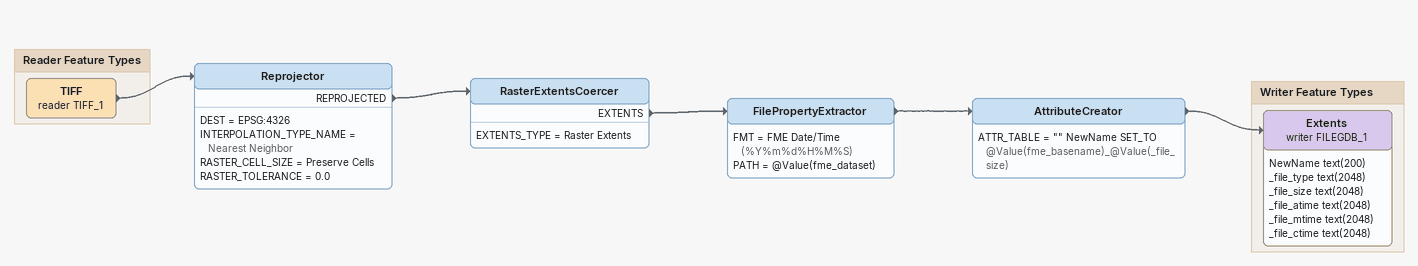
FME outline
Reprojector
    DEST = EPSG:4326
    INTERPOLATION_TYPE_NAME = Nearest Neighbor
    RASTER_CELL_SIZE = Preserve Cells
    RASTER_TOLERANCE = 0.0
    REPROJECTED -> RasterExtentsCoercer
RasterExtentsCoercer
    EXTENTS_TYPE = Raster Extents
    EXTENTS -> FilePropertyExtractor
FilePropertyExtractor
    FMT = FME Date/Time (%Y%m%d%H%M%S)
    PATH = @Value(fme_dataset)
    -> AttributeCreator
AttributeCreator
    ATTR_TABLE = "" NewName SET_TO @Value(fme_basename)_@Value(_file_size)
    -> Extents (writer FILEGDB_1)

Bookmark: Reader Feature Types
TIFF (reader TIFF_1)
    -> Reprojector

Bookmark: Writer Feature Types
Extents (writer FILEGDB_1)
    attributes: NewName text(200), _file_type text(2048), _file_size text(2048), _file_atime text(2048), _file_mtime text(2048), _file_ctime text(2048)
